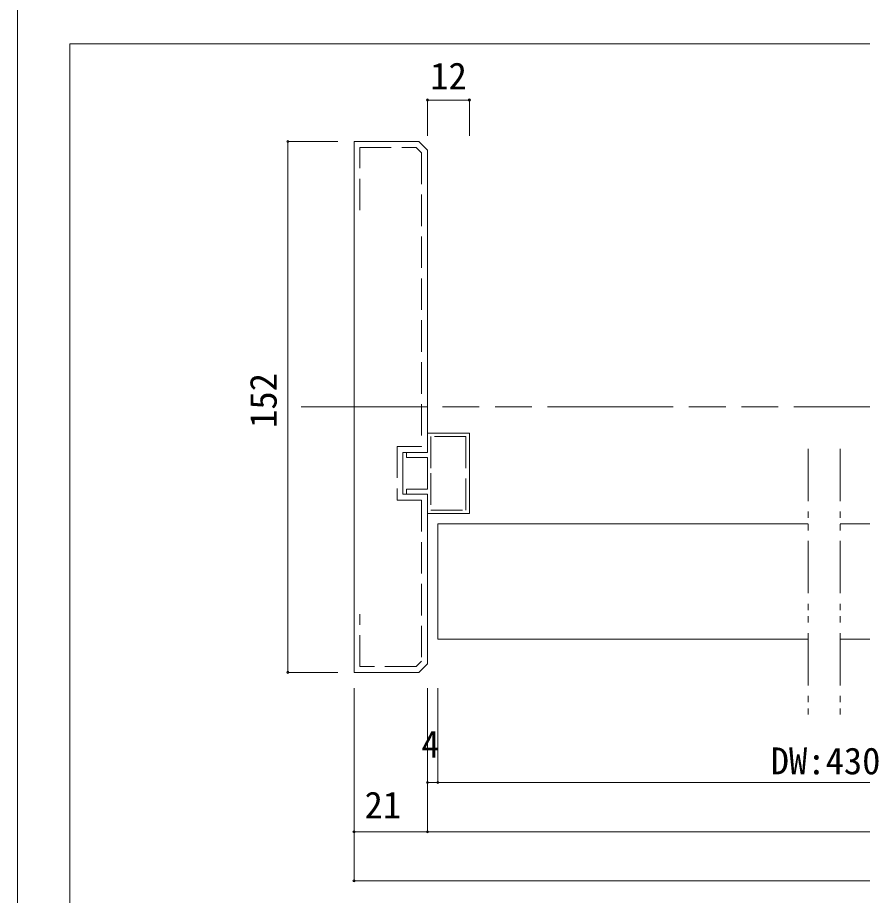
# Model space of a CAD drawing. Units: millimetres on the paper, enlarged 10 times, with parts at other scales. Extents: x -1985 to 2015, y -1370 to 1400.
# Drawn here: x -1985 to -1179, y -915 to -78 of the extents above; entities that cross this region are included whole.
import ezdxf
from ezdxf.enums import TextEntityAlignment as Align

# ---------------------------------------------------------------- set-up
doc = ezdxf.new("R2010")
doc.units = ezdxf.units.MM
doc.header["$LTSCALE"] = 10
doc.header["$PDMODE"] = 32
doc.header["$PDSIZE"] = 2
for name, pattern in [('CHAIN_DOUBLE_DASH', [23.5, 12, -1.5, 3.5, -1.5, 3.5, -1.5]), ('DASHED3', [4, 3, -1]), ('DOUBLE_CHAIN1', [8.8, 5, -1, 0.6, -0.6, 0.6, -1])]:
    doc.linetypes.add(name, pattern=pattern)
doc.layers.add('1-1_0', color=7, linetype='Continuous', lineweight=9)
doc.layers.add('2-0_18', color=7, linetype='Continuous', lineweight=9)
doc.styles.add('ＭＳ ゴシック', font='')
doc.styles.get('ＭＳ ゴシック').set_extended_font_data('MS Gothic')

msp = doc.modelspace()

# ---------------------------------------------------------------- linework, layer by layer
at = {"layer": '1-1_0'}
for p in [(395, -102.5), (395, -102.5), (-1935, -1002.5)]:
    msp.add_line(p, (-1935, -102.5), dxfattribs=at)
for points in [[(-1985, -1370), (2015, -1370), (2015, 1400), (-1985, 1400)], [(395, -102.5), (395, -1002.5), (-1935, -1002.5), (-1935, -102.5), (-1935, -1002.5), (395, -1002.5)]]:
    msp.add_lwpolyline(points, close=True, dxfattribs=at)
msp.add_lwpolyline([(395, -102.5), (-1935, -102.5), (395, -102.5)], dxfattribs=at)
at = {"layer": '2-0_18'}
for p, q in [((-1594.08, -156.22), (-1554.08, -156.22)), ((-1594.08, -190.37), (-1594.08, -156.22)), ((-1554.08, -156.22), (-1554.08, -190.37)), ((-1664.08, -195.83), (-1602.41, -195.83)), ((-1664.08, -702.5), (-1664.08, -195.83)), ((-1679.68, -702.5), (-1727.21, -702.5)), ((-1602.41, -702.5), (-1664.08, -702.5)), ((-1664.08, -901.45), (-1664.08, -717.58)), ((-1594.08, -854.6), (-1594.08, -717.5)), ((-1594.08, -827.58), (-1594.08, -717.58)), ((-1584.08, -807.5), (-1584.08, -717.5)), ((-1594.08, -807.5), (54.25, -807.5)), ((-1664.08, -854.6), (124.25, -854.6))]:
    msp.add_line(p, q, dxfattribs=at)
at = {"layer": '2-0_18', "linetype": 'DASHED3'}
for p, q in [((-1658.52, -201.39), (-1604.71, -201.39)), ((-1658.52, -261.39), (-1658.52, -201.39)), ((-1658.52, -696.94), (-1658.52, -646.94)), ((-1604.71, -696.94), (-1658.52, -696.94))]:
    msp.add_line(p, q, dxfattribs=at)
at = {"layer": '2-0_18', "linetype": 'CHAIN_DOUBLE_DASH'}
msp.add_line((-1714.61, -449.17), (328.14, -449.17), dxfattribs=at)
at = {"layer": '2-0_18', "linetype": 'DOUBLE_CHAIN1'}
for p, q in [((-1230.92, -488.97), (-1230.92, -742.7)), ((-1230.92, -488.97), (-1230.92, -742.7)), ((-1200.46, -488.97), (-1200.46, -742.7)), ((-1200.46, -488.97), (-1200.46, -742.7))]:
    msp.add_line(p, q, dxfattribs=at)
at = {"layer": '2-0_18', "lineweight": 18}
for p, q in [((-1584.04, -560.83), (-1230.92, -560.83)), ((-1584.04, -560.83), (-1584.04, -670.83)), ((-1200.46, -560.83), (-938.61, -560.83)), ((-1584.04, -670.83), (-1230.92, -670.83)), ((-1200.46, -670.83), (-928.61, -670.83))]:
    msp.add_line(p, q, dxfattribs=at)
at = {"layer": '2-0_18'}
for points in [[(-1679.68, -195.83), (-1727.21, -195.83), (-1727.21, -702.5)], [(-1602.41, -195.83), (-1594.08, -204.17), (-1594.08, -492.5), (-1617.41, -492.5), (-1617.41, -532.5), (-1594.08, -532.5), (-1594.08, -694.17), (-1602.41, -702.5)], [(-1594.08, -492.5), (-1594.08, -474.17), (-1554.08, -474.17), (-1554.08, -550.83), (-1594.08, -550.83), (-1594.08, -532.5), (-1614.08, -532.5), (-1614.08, -527.5), (-1594.08, -527.5), (-1594.08, -497.5), (-1614.08, -497.5), (-1614.08, -492.5)], [(-1594.08, -492.5), (-1614.08, -492.5), (-1594.08, -492.5)], [(-1664.08, -901.45), (124.25, -901.45), (124.25, -717.5)]]:
    msp.add_lwpolyline(points, dxfattribs=at)
at = {"layer": '2-0_18', "linetype": 'DASHED3'}
msp.add_lwpolyline([(-1604.71, -201.39), (-1599.63, -206.47), (-1599.63, -486.94), (-1622.96, -486.94), (-1622.96, -538.06), (-1599.63, -538.06), (-1599.63, -691.87), (-1604.71, -696.94)], dxfattribs=at)
msp.add_lwpolyline([(-1590.74, -547.5), (-1557.41, -547.5), (-1557.41, -477.5), (-1590.74, -477.5), (-1590.74, -512.5)], close=True, dxfattribs=at)
at = {"layer": '2-0_18'}
for p in [(-1594.08, -156.22), (-1554.08, -156.22), (-1727.21, -195.83), (-1727.21, -702.5), (-1594.08, -807.5), (-1584.08, -807.5), (-1664.08, -854.6), (-1594.08, -854.6), (-1664.08, -901.45), (-1664.08, -901.45)]:
    msp.add_point(p, dxfattribs=at)

# ---------------------------------------------------------------- texts
at = {"layer": '2-0_18', "style": 'ＭＳ ゴシック'}
for s, p in [('12', (-1591.39, -153.73)), ('4', (-1599.83, -791.51)), ('DW:430', (-1266.69, -807.5)), ('21', (-1654.08, -849.6))]:
    msp.add_text(s, height=25.66, dxfattribs=at).set_placement(p, align=Align.BOTTOM_LEFT)
msp.add_text('152', height=25.66, rotation=90, dxfattribs=at).set_placement((-1730.14, -469.15), align=Align.BOTTOM_LEFT)

doc.saveas('drawing.dxf')
